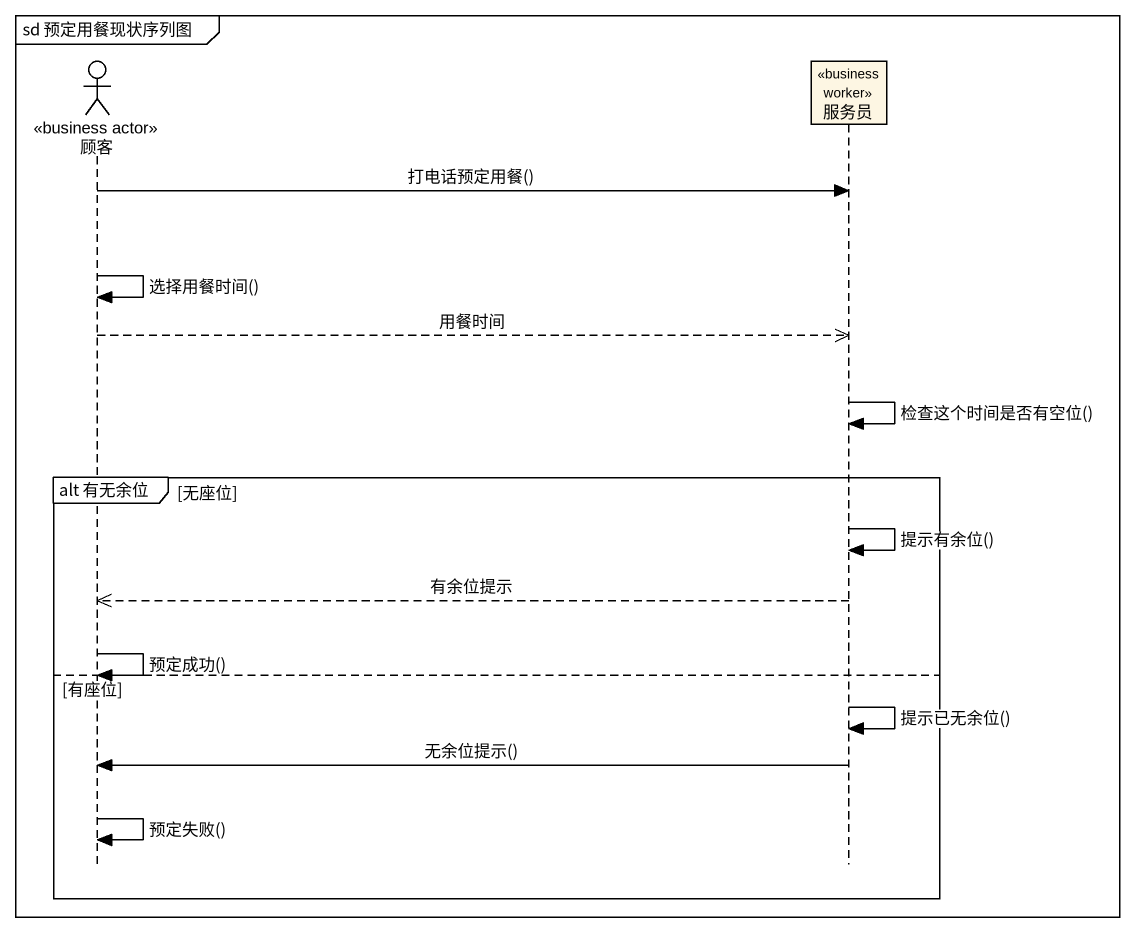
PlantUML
@startuml
mainframe sd 预定用餐现状序列图
hide footbox
actor 顾客 <<business actor>>
participant 服务员 <<business worker>>

顾客 -> 服务员 : 打电话预定用餐()
顾客 -> 顾客 : 选择用餐时间()
顾客 -->> 服务员 : 用餐时间
服务员 -> 服务员 : 检查这个时间是否有空位()
group alt 有无余位 [无座位]
  服务员 -> 服务员 : 提示有余位()
  服务员 -->> 顾客 : 有余位提示
  顾客 -> 顾客 : 预定成功()
else 有座位
  服务员 -> 服务员 : 提示已无余位()
  服务员 -> 顾客 : 无余位提示()
  顾客 -> 顾客 : 预定失败()
end
@enduml
